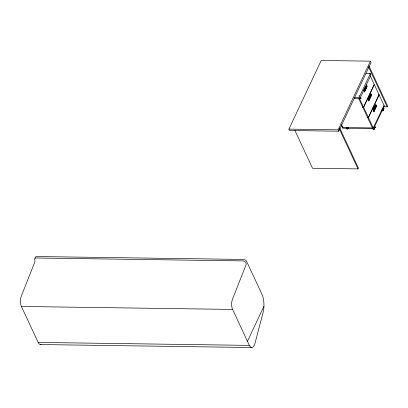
<?xml version="1.0" encoding="UTF-8"?>
<svg xmlns="http://www.w3.org/2000/svg" width="408" height="408" viewBox="0 0 408 408"><rect width="100%" height="100%" fill="white"/><g stroke="black" fill="none" stroke-linecap="round" stroke-linejoin="round"><path stroke-width="0.61" d="M360.453 98.19L360.667 97.691M347.764 129.091L348.065 128.683L347.784 128.076M382.954 110.288L382.556 110.94M360.743 98.731L360.774 97.905L360.504 98.323M360.881 98.292L360.473 98.348M363.727 90.188L364.997 87.47M363.936 90.132L364.594 91.912L363.722 90.367M366.338 85.833L364.334 90.122L364.543 90.867L366.705 86.455L366.659 85.864L366.338 85.828M366.308 86.537L366.19 85.721M369.821 98.603L371.428 95.192L370.688 93.723L368.082 99.129L368.75 100.878L371.617 95.192L370.877 93.728L368.281 99.098L368.582 99.822L370.653 95.513L370.535 94.692L368.348 98.986M371.025 95.513L370.785 94.687L368.715 98.991L368.832 99.812L371.02 95.518L370.653 95.513M373.31 109.971L373.708 109.885L375.895 105.585L376.018 106.401L373.942 110.716L373.708 109.89M373.295 110.338L373.631 110.665L375.651 106.401C376.115 105.845 374.911 105.325 375.681 105.692M375.1 127.296L374.942 127.556M383.831 108.747L383.398 109.436M288.915 129.117L321.213 60.476L370.408 61.169L371.061 62.567L338.762 131.203L289.568 130.514L288.915 129.117L338.11 129.805L338.762 131.203M338.11 129.805L370.408 61.169M342.526 127L342.292 127.5L373.34 127.939L373.662 128.637L342.613 128.199L341.21 125.19M354.159 98.685L359.8 98.767L359.152 97.374L370.311 73.654L365.925 73.593M359.8 98.767L370.964 75.047L370.311 73.654M363.941 90.357L364.288 90.811L366.308 86.542L366.67 86.547M364.4 91.912L366.812 86.792M364.594 91.912L367.271 86.226L366.435 84.844M247.452 341.297L263.945 306.255M348.401 127.872L348.202 128.291L348.07 127.908M362.738 107.131L363.538 107.141L374.233 84.415L370.275 75.929M368.353 117.433L363.625 107.304L374.32 84.578L379.042 94.707L368.353 117.433L367.547 117.422M368.75 100.878L369.286 99.741M373.662 128.637L384.377 105.901L384.05 105.203L373.238 127.939L368.424 117.616L379.119 94.896L378.313 94.88M373.743 111.772L376.421 106.08L375.702 104.621L373.085 109.987L373.932 111.772L376.61 106.08L375.875 104.616L373.269 110.017L373.932 111.772M373.06 128.219L372.866 128.637L372.637 128.234M374.406 128.51L374.901 126.954M383.132 109.956L383.632 108.401M374.437 128.663L375.049 127.357L374.345 126.307M383.163 110.109L383.826 108.569M374.513 128.663L375.1 127.118M383.245 110.109L383.857 108.808L383.336 107.814M294.943 130.55L312.528 168.259L357.995 168.897L358.397 168.04L339.752 128.051M384.04 106.794L387.197 106.835L387.6 105.978L368.949 65.989M374.121 129.372L374.223 128.841M383.775 108.895L383.341 109.079M360.667 98.716L360.728 98.665A0.586 0.275 -89.2 0 1 360.529 98.45L360.458 98.272M382.908 110.619L383.127 110.017L382.525 109.247M372.759 128.234C373.764 130.239 373.58 127.898 373.167 128.908M360.733 97.675L360.386 98.45A0.586 0.275 -89.2 0 0 360.539 98.705L360.917 98.588L360.947 97.951A0.586 0.275 -89.2 0 0 360.794 97.696L360.59 97.67M374.014 129.412L374.264 128.852L373.667 128.081M383.321 109.125L383.719 108.905L383.311 108.166M369.424 73.828L370.061 73.838M364.002 90.02L364.364 90.025M364.334 90.734L364.701 90.739M370.321 94.799L370.688 94.804M359.05 95.834L359.708 95.844M354.134 97.303L359.152 97.374M368.684 99.705L369.046 99.71M375.651 106.401L376.013 106.406M362.824 107.289L363.625 107.304M382.316 109.676L383.362 109.691L383.214 109.288M373.677 110.594L374.044 110.599M367.623 117.606L368.424 117.616M375.049 127.357L374.814 126.715M232.591 309.427A7.507 3.514 -89.2 0 1 232.443 299.314L245.988 264.991A1.545 0.724 -89.2 0 0 245.958 262.905L245.912 262.803A2.672 1.642 25.2 0 0 242.678 260.901L36.2 257.999A2.672 1.642 25.2 0 0 34.716 259.835L34.762 259.937A1.545 0.724 -89.2 0 1 34.792 262.018L21.247 296.346A7.507 3.514 -89.2 0 0 21.395 306.459L232.591 309.427L249.354 345.382A7.487 3.509 -89.2 0 0 254.918 343.587L263.002 312.854A15.774 7.385 -89.2 0 0 263.94 306.393L263.966 304.7A15.774 7.385 -89.2 0 0 261.88 294.122L246.595 261.35A2.672 1.642 25.2 0 0 243.362 259.442L36.888 256.54A2.672 1.642 25.2 0 0 35.307 258.137M21.395 306.459L38.158 342.414L249.354 345.382M40.581 344.556L251.777 347.524M382.602 110.935L381.97 110.701M373.871 129.489L373.024 129.122M374.264 127.954L374.932 127.806L374.819 127.041M373.58 129.122L374.396 128.943L373.998 127.964M347.346 128.755L348.08 128.714L348.08 127.99M347.193 129.045L346.479 128.352M382.153 109.492L382.556 109.757M382.107 110.017L382.398 110.461L381.898 110.354M373.442 127.959L373.993 128.489M347.213 129.03L346.79 128.749M382.459 109.058L383.102 109.716M382.444 109.125L383.03 109.721M382.393 109.528L382.995 110.298M383.326 107.942L383.831 108.666M347.596 127.944L347.891 128.321M346.749 128.28C347.897 129.637 346.999 127.408 346.938 128.54M374.789 126.531L375.044 126.924M383.484 108.191L383.857 108.808M383.433 108.819L383.581 109.222M374.707 127.373L374.85 127.775M374.488 127.837L374.631 128.245M374.371 128.265L373.983 127.796L374.299 128.275M372.785 128.637L372.56 128.234M346.632 128.27L346.402 127.867M346.555 128.27L346.331 127.862M382.745 109.895L382.959 110.527M374.014 128.444L374.202 128.887M346.647 128.551L346.494 128.398M368.546 66.846L387.197 106.835M379.119 94.896L383.933 105.213M368.939 100.883L368.261 99.338M359.581 98.649L363.538 107.141M358.765 98.608L372.433 127.923M341.547 124.624L342.893 127.51M339.349 128.908L357.995 168.897M348.141 127.898L348.284 128.296M372.728 128.765L372.596 128.311L372.647 128.566M347.912 128.275L347.999 128.709M383.775 108.37L383.851 108.63M360.845 98.216L360.81 97.951A0.586 0.275 -89.2 0 0 360.657 97.696M41.116 344.469A7.487 3.509 -89.2 0 1 38.158 342.414M360.595 98.114L360.703 98.501L360.595 98.114"/></g></svg>
